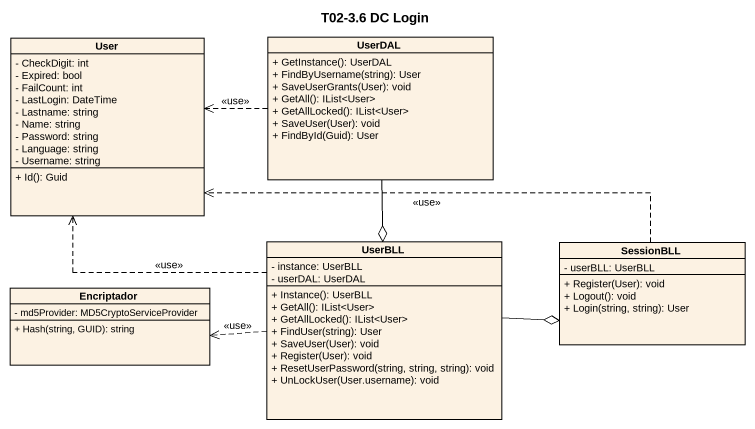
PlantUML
@startuml
title T02-3.6 DC Login
hide circle
hide empty members
skinparam classAttributeIconSize 0
class User {
  - CheckDigit: int
  - Expired: bool
  - FailCount: int
  - LastLogin: DateTime
  - Lastname: string
  - Name: string
  - Password: string
  - Language: string
  - Username: string
  + Id(): Guid
}
class UserDAL {
  + GetInstance(): UserDAL
  + FindByUsername(string): User
  + SaveUserGrants(User): void
  + GetAll(): IList<User>
  + GetAllLocked(): IList<User>
  + SaveUser(User): void
  + FindById(Guid): User
}
class UserBLL {
  - instance: UserBLL
  - userDAL: UserDAL
  + Instance(): UserBLL
  + GetAll(): IList<User>
  + GetAllLocked(): IList<User>
  + FindUser(string): User
  + SaveUser(User): void
  + Register(User): void
  + ResetUserPassword(string, string, string): void
  + UnLockUser(User.username): void
}
class SessionBLL {
  - userBLL: UserBLL
  + Register(User): void
  + Logout(): void
  + Login(string, string): User
}
class Encriptador {
  - md5Provider: MD5CryptoServiceProvider
  + Hash(string, GUID): string
}
UserDAL .left.> User : <<use>>
UserDAL --o UserBLL
UserBLL .up.> User : <<use>>
UserBLL -right-o SessionBLL
UserBLL .left.> Encriptador : <<use>>
SessionBLL .left.> User : <<use>>
@enduml
